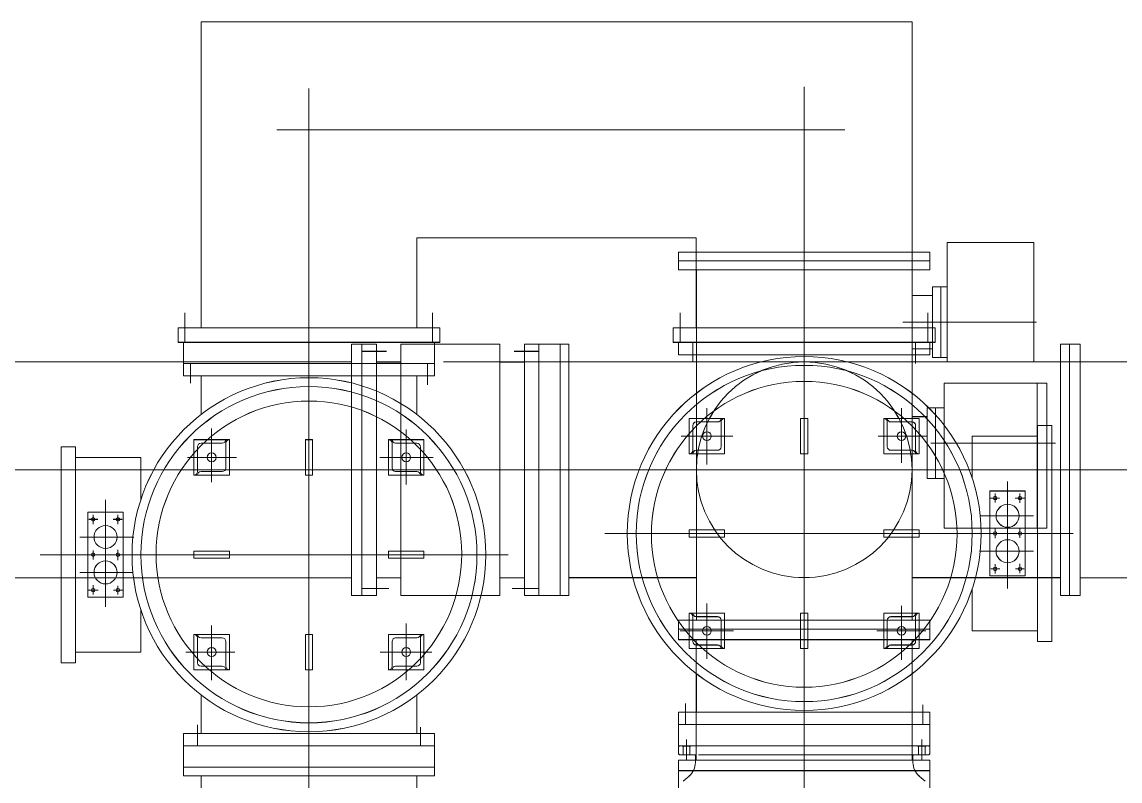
# Model space of a CAD drawing. Header units: millimetres. Extents: x 89978 to 501025, y -351975 to 835730.
# Drawn here: x 321441 to 324545, y -294310 to -292166 of the extents above; entities that cross this region are included whole.
import ezdxf

# ---------------------------------------------------------------- set-up
doc = ezdxf.new("R2010")
doc.units = ezdxf.units.MM
doc.header["$LTSCALE"] = 150
doc.layers.add('------00 Switch Gear_GIS', color=3, linetype='Continuous')

# ---------------------------------------------------------------- blocks, each defined once
blk = doc.blocks.new('X-1F-PLAN$0$GIS(2)')
at = {"layer": '------00 Switch Gear_GIS', "linetype": 'Continuous', "lineweight": 13}
for p, q in [((10173.3, 5958.6), (10173.3, 5094.6)), ((10173.3, 5958.6), (12183.3, 5958.6)), ((12183.3, 5094.6), (12183.3, 5958.6)), ((11878.3, 484.1), (11878.3, 5774.9)), ((10478.3, 5770.6), (10478.3, 275.2)), ((10387.1, 5653.6), (11993.2, 5653.6)), ((10783.3, 5094.6), (10783.3, 5348.6)), ((10783.3, 5348.6), (11573.3, 5348.6)), ((11573.3, 5348.6), (11573.3, 5094.6)), ((11523.3, 5308.6), (11523.3, 5258.6)), ((11523.3, 5308.6), (12233.3, 5308.6)), ((12233.3, 5308.6), (12233.3, 5258.6)), ((12282.3, 5335.6), (12527.3, 5335.6)), ((12282.3, 4998.2), (12282.3, 5335.6)), ((12527.3, 4998.2), (12527.3, 5335.6)), ((11523.3, 5283.6), (12233.3, 5283.6)), ((11523.3, 5258.6), (12233.3, 5258.6)), ((11573.5, 4268.6), (11573.5, 5258.6)), ((12183.1, 4268.6), (12183.1, 5258.6)), ((12183.1, 5185.6), (12241.3, 5185.6)), ((12241.3, 5010.6), (12241.3, 5210.6)), ((12241.3, 5210.6), (12282.3, 5210.6)), ((12264.3, 5010.6), (12264.3, 5210.6)), ((10127.9, 5053.6), (10127.9, 5136.7)), ((10827.9, 5053.6), (10827.9, 5136.7)), ((11527.9, 5053.6), (11527.9, 5136.7)), ((12227.9, 5053.6), (12227.9, 5136.7)), ((10108.3, 5053.6), (10108.3, 5094.6)), ((10108.3, 5094.6), (10848.3, 5094.6)), ((10848.3, 5053.6), (10848.3, 5094.6)), ((11508.3, 5053.6), (11508.3, 5094.6)), ((11508.3, 5094.6), (12248.3, 5094.6)), ((12157.6, 5110.6), (12535.4, 5110.6)), ((12248.3, 5053.6), (12248.3, 5094.6)), ((10108.3, 5053.6), (10848.3, 5053.6)), ((10123.3, 4958.6), (10123.3, 5053.6)), ((10598.3, 5048.6), (10598.3, 4338.6)), ((10598.3, 5048.6), (10669.3, 5048.6)), ((10628.3, 5048.6), (10628.3, 4338.6)), ((10669.3, 4338.6), (10669.3, 5048.6)), ((10738.3, 5048.6), (10738.3, 4338.6)), ((10738.3, 5048.6), (11018.3, 5048.6)), ((10833.3, 4958.6), (10833.3, 5053.6)), ((11018.3, 5048.6), (11018.3, 4338.6)), ((11213.3, 5048.6), (11087.3, 5048.6)), ((11087.3, 4338.6), (11087.3, 5048.6)), ((11128.3, 4338.6), (11128.3, 5048.6)), ((11188.3, 4338.6), (11188.3, 5048.6)), ((11213.3, 4338.6), (11213.3, 5048.6)), ((11508.3, 5053.6), (12248.3, 5053.6)), ((11523.3, 5053.6), (11523.3, 5018.6)), ((11563.3, 5053.6), (11563.3, 5000.6)), ((12183.1, 5035.6), (12241.3, 5035.6)), ((12193.3, 5053.6), (12193.3, 4994)), ((12233.3, 5053.6), (12233.3, 5018.6)), ((12603.3, 4338.6), (12603.3, 5048.6)), ((12658.3, 5048.6), (12603.3, 5048.6)), ((12628.3, 4338.6), (12628.3, 5048.6)), ((12658.3, 5048.6), (12658.3, 4338.6)), ((7658.3, 4998.6), (10598.3, 4998.6)), ((10697.8, 5028.2), (10628.3, 5028.2)), ((10737.3, 4998), (10669.3, 4998)), ((10858.3, 4998.6), (13098.3, 4998.6)), ((11019.3, 4998), (11087.3, 4998)), ((11058.8, 5028.2), (11128.3, 5028.2)), ((11213.3, 4998.4), (11573.5, 4998.4)), ((11523.3, 5018.6), (12233.3, 5018.6)), ((12183.1, 5018.6), (12183.1, 4909.9)), ((12603.3, 4998.4), (12183.1, 4998.4)), ((12241.3, 5010.6), (12282.3, 5010.6)), ((12282.3, 4998.2), (12527.3, 4998.2)), ((10833.3, 4993.6), (10123.3, 4993.6)), ((10143.3, 4937.9), (10143.3, 4993.6)), ((10813.4, 4933.5), (10813.4, 4993.6)), ((10833.3, 4958.6), (10123.3, 4958.6)), ((10173.5, 4959.6), (10173.5, 4849.9)), ((10783.1, 4959.6), (10783.1, 4849.9)), ((12564.6, 4938.6), (12274.3, 4938.6)), ((12274.3, 4528.6), (12274.3, 4938.6)), ((12537.3, 4528.6), (12537.3, 4938.6)), ((12564.6, 4528.6), (12564.6, 4938.6)), ((11603.3, 4867.9), (11603.3, 4708)), ((12153.3, 4867.9), (12153.3, 4713.3)), ((12183.1, 4843.6), (12226.3, 4843.6)), ((12226.3, 4868.6), (12274.3, 4868.6)), ((12226.3, 4868.6), (12226.3, 4668.6)), ((12249.3, 4668.6), (12249.3, 4868.6)), ((11553.3, 4738.6), (11553.3, 4838.6)), ((11653.3, 4838.6), (11553.3, 4838.6)), ((11563.3, 4748.6), (11563.3, 4818.6)), ((11633.3, 4828.6), (11573.3, 4828.6)), ((11643.3, 4758.6), (11643.3, 4828.6)), ((11653.3, 4738.6), (11653.3, 4838.6)), ((11868.3, 4838.6), (11868.3, 4738.6)), ((11888.3, 4838.6), (11868.3, 4838.6)), ((11888.3, 4838.6), (11888.3, 4738.6)), ((12103.3, 4738.6), (12103.3, 4838.6)), ((12103.3, 4838.6), (12203.3, 4838.6)), ((12113.3, 4758.6), (12113.3, 4828.6)), ((12123.3, 4828.6), (12183.3, 4828.6)), ((12193.3, 4748.6), (12193.3, 4818.6)), ((12203.3, 4738.6), (12203.3, 4838.6)), ((12538.3, 4818.6), (12538.3, 4208.6)), ((12538.3, 4818.6), (12578.3, 4818.6)), ((12578.3, 4818.6), (12578.3, 4208.6)), ((10203.3, 4658.4), (10203.3, 4810.3)), ((10753.3, 4807.3), (10753.3, 4651.7)), ((11676.9, 4788.6), (11531, 4788.6)), ((12225.9, 4788.6), (12087.5, 4788.6)), ((12353.3, 4788.6), (12538.3, 4788.6)), ((12353.3, 4788.6), (12353.3, 4669.7)), ((9778.3, 4148.6), (9778.3, 4758.6)), ((9818.3, 4758.6), (9778.3, 4758.6)), ((9818.3, 4148.6), (9818.3, 4758.6)), ((10153.3, 4678.6), (10153.3, 4778.6)), ((10253.3, 4778.6), (10153.3, 4778.6)), ((10163.3, 4688.6), (10163.3, 4758.6)), ((10233.3, 4768.6), (10173.3, 4768.6)), ((10243.3, 4698.6), (10243.3, 4768.6)), ((10253.3, 4678.6), (10253.3, 4778.6)), ((10468.3, 4678.6), (10468.3, 4778.6)), ((10468.3, 4778.6), (10488.3, 4778.6)), ((10488.3, 4678.6), (10488.3, 4778.6)), ((10703.3, 4678.6), (10703.3, 4778.6)), ((10703.3, 4778.6), (10803.3, 4778.6)), ((10713.3, 4698.6), (10713.3, 4768.6)), ((10723.3, 4768.6), (10783.3, 4768.6)), ((10793.3, 4688.6), (10793.3, 4758.6)), ((10803.3, 4678.6), (10803.3, 4778.6)), ((12588.8, 4768.6), (12236.3, 4768.6)), ((10003.3, 4728.6), (9818.3, 4728.6)), ((10003.3, 4609.7), (10003.3, 4728.6)), ((10134.9, 4728.6), (10273.3, 4728.6)), ((10678.4, 4728.6), (10829.3, 4728.6)), ((11653.3, 4738.6), (11553.3, 4738.6)), ((11633.3, 4748.6), (11573.3, 4748.6)), ((11888.3, 4738.6), (11868.3, 4738.6)), ((12103.3, 4738.6), (12203.3, 4738.6)), ((12123.3, 4748.6), (12183.3, 4748.6)), ((15128.3, 4693.6), (0, 4693.6)), ((10233.3, 4688.6), (10173.3, 4688.6)), ((10723.3, 4688.6), (10783.3, 4688.6)), ((12183.1, 4693.6), (12226.3, 4693.6)), ((10253.3, 4678.6), (10153.3, 4678.6)), ((10468.3, 4678.6), (10488.3, 4678.6)), ((10703.3, 4678.6), (10803.3, 4678.6)), ((12226.3, 4668.6), (12274.3, 4668.6)), ((12453.3, 4660.5), (12453.3, 4358.2)), ((12403.3, 4633.6), (12403.3, 4393.6)), ((12403.3, 4633.6), (12503.3, 4633.6)), ((12418.3, 4626.1), (12418.3, 4601)), ((12488.3, 4626.1), (12488.3, 4599.9)), ((12503.3, 4633.6), (12503.3, 4393.6)), ((9903.3, 4306.6), (9903.3, 4608.9)), ((12404.6, 4613.6), (12430.8, 4613.6)), ((12474.6, 4613.6), (12501.4, 4613.6)), ((9853.3, 4333.6), (9853.3, 4573.6)), ((9953.3, 4573.6), (9853.3, 4573.6)), ((9868.3, 4539.7), (9868.3, 4565.8)), ((9938.3, 4540.2), (9938.3, 4566.7)), ((9953.3, 4333.6), (9953.3, 4573.6)), ((12376.1, 4563.6), (12526.4, 4563.6)), ((9881.2, 4553.6), (9856.5, 4553.6)), ((9950.2, 4553.6), (9925.1, 4553.6)), ((9983, 4503.6), (9830.2, 4503.6)), ((12638.3, 4513.6), (11315.2, 4513.6)), ((11653.3, 4523.6), (11553.3, 4523.6)), ((11553.3, 4503.6), (11553.3, 4523.6)), ((11653.3, 4503.6), (11553.3, 4503.6)), ((11653.3, 4503.6), (11653.3, 4523.6)), ((12203.3, 4523.6), (12103.3, 4523.6)), ((12103.3, 4503.6), (12103.3, 4523.6)), ((12203.3, 4503.6), (12103.3, 4503.6)), ((12203.3, 4503.6), (12203.3, 4523.6)), ((12564.6, 4528.6), (12274.3, 4528.6)), ((12403.9, 4513.6), (12433, 4513.6)), ((12418.3, 4528.8), (12418.3, 4500)), ((12475.9, 4513.6), (12500.8, 4513.6)), ((12488.3, 4527.5), (12488.3, 4501.4)), ((9718.3, 4453.6), (11041.4, 4453.6)), ((9880.7, 4453.6), (9855.9, 4453.6)), ((9868.3, 4439.7), (9868.3, 4465.7)), ((9952.7, 4453.6), (9923.7, 4453.6)), ((9938.3, 4438.3), (9938.3, 4467.1)), ((10153.3, 4463.6), (10253.3, 4463.6)), ((10153.3, 4463.6), (10153.3, 4443.6)), ((10153.3, 4443.6), (10253.3, 4443.6)), ((10253.3, 4463.6), (10253.3, 4443.6)), ((10703.3, 4463.6), (10803.3, 4463.6)), ((10703.3, 4463.6), (10703.3, 4443.6)), ((10703.3, 4443.6), (10803.3, 4443.6)), ((10803.3, 4463.6), (10803.3, 4443.6)), ((12373.6, 4463.6), (12526.4, 4463.6)), ((12406.4, 4413.6), (12431.6, 4413.6)), ((12418.3, 4426.9), (12418.3, 4400.4)), ((12475.5, 4413.6), (12500.2, 4413.6)), ((12488.3, 4427.5), (12488.3, 4401.4)), ((7658.3, 4388.6), (10598.3, 4388.6)), ((9980.5, 4403.6), (9830.2, 4403.6)), ((10669.3, 4388.4), (10737.3, 4388.4)), ((11087.3, 4388.4), (11019.3, 4388.4)), ((11213.3, 4388.8), (11573.5, 4388.8)), ((12603.3, 4388.8), (12183.1, 4388.8)), ((12403.3, 4393.6), (12503.3, 4393.6)), ((12658.3, 4388.6), (13098.3, 4388.6)), ((9882.1, 4353.6), (9855.2, 4353.6)), ((9868.3, 4341), (9868.3, 4367.2)), ((9952.1, 4353.6), (9925.8, 4353.6)), ((9938.3, 4341), (9938.3, 4366.1)), ((10703.9, 4358.2), (10628.3, 4358.2)), ((11052.8, 4358.2), (11128.3, 4358.2)), ((12353.3, 4357.4), (12353.3, 4238.6)), ((9953.3, 4333.6), (9853.3, 4333.6)), ((10598.3, 4338.6), (10669.3, 4338.6)), ((10738.3, 4338.6), (11018.3, 4338.6)), ((11213.3, 4338.6), (11087.3, 4338.6)), ((11603.3, 4159.8), (11603.3, 4315.4)), ((12658.3, 4338.6), (12603.3, 4338.6)), ((10003.3, 4178.6), (10003.3, 4297.4)), ((11553.3, 4288.6), (11553.3, 4188.6)), ((11653.3, 4288.6), (11553.3, 4288.6)), ((11653.3, 4288.6), (11653.3, 4188.6)), ((11868.3, 4288.6), (11868.3, 4188.6)), ((11888.3, 4288.6), (11868.3, 4288.6)), ((11888.3, 4288.6), (11888.3, 4188.6)), ((12103.3, 4288.6), (12103.3, 4188.6)), ((12103.3, 4288.6), (12203.3, 4288.6)), ((12153.3, 4308.8), (12153.3, 4156.8)), ((12203.3, 4288.6), (12203.3, 4188.6)), ((10203.3, 4099.2), (10203.3, 4253.8)), ((10753.3, 4099.2), (10753.3, 4259.1)), ((11523.3, 4268.6), (12233.3, 4268.6)), ((11523.3, 4213.6), (11523.3, 4268.6)), ((11563.3, 4278.6), (11563.3, 4208.6)), ((11633.3, 4278.6), (11573.3, 4278.6)), ((11643.3, 4268.6), (11643.3, 4198.6)), ((12113.3, 4268.6), (12113.3, 4198.6)), ((12123.3, 4278.6), (12183.3, 4278.6)), ((12193.3, 4278.6), (12193.3, 4208.6)), ((12233.3, 4213.6), (12233.3, 4268.6)), ((10153.3, 4228.6), (10153.3, 4128.6)), ((10253.3, 4228.6), (10153.3, 4228.6)), ((10253.3, 4228.6), (10253.3, 4128.6)), ((10468.3, 4128.6), (10468.3, 4228.6)), ((10468.3, 4228.6), (10488.3, 4228.6)), ((10488.3, 4128.6), (10488.3, 4228.6)), ((10703.3, 4228.6), (10703.3, 4128.6)), ((10703.3, 4228.6), (10803.3, 4228.6)), ((10803.3, 4228.6), (10803.3, 4128.6)), ((11523.3, 4243.6), (12233.3, 4243.6)), ((11678.3, 4238.6), (11527.4, 4238.6)), ((12221.8, 4238.6), (12083.3, 4238.6)), ((12353.3, 4238.6), (12538.3, 4238.6)), ((10163.3, 4218.6), (10163.3, 4148.6)), ((10233.3, 4218.6), (10173.3, 4218.6)), ((10243.3, 4208.6), (10243.3, 4138.6)), ((10713.3, 4208.6), (10713.3, 4138.6)), ((10723.3, 4218.6), (10783.3, 4218.6)), ((10793.3, 4218.6), (10793.3, 4148.6)), ((11523.3, 4213.6), (12233.3, 4213.6)), ((11573.3, 3873.6), (11573.3, 4213.6)), ((11633.3, 4198.6), (11573.3, 4198.6)), ((12123.3, 4198.6), (12183.3, 4198.6)), ((12183.3, 3873.6), (12183.3, 4213.6)), ((12538.3, 4208.6), (12578.3, 4208.6)), ((10003.3, 4178.6), (9818.3, 4178.6)), ((10130.7, 4178.6), (10269.2, 4178.6)), ((10679.8, 4178.6), (10825.6, 4178.6)), ((11653.3, 4188.6), (11553.3, 4188.6)), ((11888.3, 4188.6), (11868.3, 4188.6)), ((12103.3, 4188.6), (12203.3, 4188.6)), ((9818.3, 4148.6), (9778.3, 4148.6)), ((10253.3, 4128.6), (10153.3, 4128.6)), ((10233.3, 4138.6), (10173.3, 4138.6)), ((10468.3, 4128.6), (10488.3, 4128.6)), ((10703.3, 4128.6), (10803.3, 4128.6)), ((10723.3, 4138.6), (10783.3, 4138.6)), ((11573.5, 4007.6), (11573.5, 4117.2)), ((12183.1, 4007.6), (12183.1, 4117.2)), ((10173.5, 3948.6), (10173.5, 4057.2)), ((10783.1, 3948.6), (10783.1, 4057.2)), ((11523.3, 4008.6), (12233.3, 4008.6)), ((11523.3, 4008.6), (11523.3, 3913.6)), ((11543.2, 4033.7), (11543.2, 3973.6)), ((12213.3, 4029.3), (12213.3, 3973.6)), ((12233.3, 3913.6), (12233.3, 4008.6)), ((11523.3, 3973.6), (12233.3, 3973.6)), ((10833.3, 3948.6), (10123.3, 3948.6)), ((10123.3, 3948.6), (10123.3, 3828.6)), ((10163.3, 3913.6), (10163.3, 3973.2)), ((10793.3, 3913.6), (10793.3, 3966.5)), ((10833.3, 3948.6), (10833.3, 3828.6)), ((10833.3, 3913.6), (10123.3, 3913.6)), ((11523.3, 3910.6), (11526.3, 3913.6)), ((11523.3, 3913.6), (12233.3, 3913.6)), ((11533.3, 3912.6), (11533.3, 3913.6)), ((11533.3, 3912.6), (11558.3, 3912.6)), ((11536.3, 3912.6), (11536.3, 3888.6)), ((11545.8, 3873.6), (11545.8, 3931.2)), ((11555.3, 3912.6), (11555.3, 3888.6)), ((11558.3, 3912.6), (11558.3, 3913.6)), ((12198.3, 3912.6), (12198.3, 3913.6)), ((12223.3, 3912.6), (12198.3, 3912.6)), ((12201.3, 3912.6), (12201.3, 3888.6)), ((12210.8, 3873.6), (12210.8, 3931.2)), ((12220.3, 3912.6), (12220.3, 3888.6)), ((12223.3, 3912.6), (12223.3, 3913.6)), ((12233.3, 3910.6), (12230.3, 3913.6)), ((11523.3, 3891.6), (11523.3, 3910.6)), ((11526.3, 3888.6), (11523.3, 3891.6)), ((11526.3, 3888.6), (11573.5, 3888.6)), ((11570.8, 3884.3), (11570.8, 3866.6)), ((11579.9, 3888.6), (12230.3, 3888.6)), ((12185.8, 3884.3), (12185.8, 3866.6)), ((12230.3, 3888.6), (12233.3, 3891.6)), ((12233.3, 3891.6), (12233.3, 3910.6)), ((10123.3, 3853.6), (10833.3, 3853.6)), ((11523.3, 3873.6), (11523.3, 3758.6)), ((11523.3, 3873.6), (12233.3, 3873.6)), ((12233.3, 3873.6), (12233.3, 3758.6)), ((10123.3, 3828.6), (10833.3, 3828.6)), ((10173.5, 2668.6), (10173.5, 3828.6)), ((10783.1, 2668.6), (10783.1, 3828.6)), ((11523.3, 3843.6), (12233.3, 3843.6)), ((11553.2, 3828.4), (11536.5, 3814.3)), ((12203.5, 3828.4), (12220.1, 3814.3))]:
    blk.add_line(p, q, dxfattribs=at)
for centre, radius in [((11878.3, 4513.6), 500), ((11878.3, 4693.6), 304.8), ((11878.3, 4513.6), 475), ((10478.3, 4453.6), 500), ((11878.3, 4511.3), 432), ((10478.3, 4453.6), 475), ((10478.3, 4455.9), 432), ((11603.3, 4788.6), 12.5), ((12153.3, 4788.6), 12.5), ((10203.3, 4728.6), 12.5), ((10753.3, 4728.6), 12.5), ((12418.3, 4613.6), 5), ((12453.3, 4563.6), 32.5), ((12488.3, 4613.6), 5), ((9868.3, 4553.6), 5), ((9903.3, 4503.6), 32.5), ((9938.3, 4553.6), 5), ((12418.3, 4513.6), 5), ((12488.3, 4513.6), 5), ((12453.3, 4463.6), 32.5), ((9868.3, 4453.6), 5), ((9938.3, 4453.6), 5), ((9903.3, 4403.6), 32.5), ((12418.3, 4413.6), 5), ((12488.3, 4413.6), 5), ((9868.3, 4353.6), 5), ((9938.3, 4353.6), 5), ((11603.3, 4238.6), 12.5), ((12153.3, 4238.6), 12.5), ((10203.3, 4178.6), 12.5), ((10753.3, 4178.6), 12.5)]:
    blk.add_circle(centre, radius, dxfattribs=at)
for centre, radius, start, end in [((11573.3, 4818.6), 10, 90, 180), ((11633.3, 4838.6), 10, 270, 0), ((12103.3, 4828.6), 10, 0, 90), ((10173.3, 4758.6), 10, 90, 180), ((10233.3, 4778.6), 10, 270, 0), ((10703.3, 4768.6), 10, 0, 90), ((11633.3, 4758.6), 10, 270, 0), ((11553.3, 4748.6), 10, 270, 0), ((12183.3, 4738.6), 10, 0, 90), ((10153.3, 4688.6), 10, 270, 0), ((10233.3, 4698.6), 10, 270, 0), ((10783.3, 4678.6), 10, 0, 90), ((11573.3, 4288.6), 10, 180, 270), ((12203.3, 4278.6), 10, 90, 180), ((12123.3, 4268.6), 10, 90, 180), ((10173.3, 4228.6), 10, 180, 270), ((10803.3, 4218.6), 10, 90, 180), ((10723.3, 4208.6), 10, 90, 180), ((11653.3, 4198.6), 10, 180, 270), ((12123.3, 4188.6), 10, 90, 180), ((12183.3, 4208.6), 10, 270, 0), ((10253.3, 4138.6), 10, 180, 270), ((10723.3, 4128.6), 10, 90, 180), ((10783.3, 4148.6), 10, 270, 0), ((12235.8, 3866.6), 50, 180, 229.6979)]:
    blk.add_arc(centre, radius, start, end, dxfattribs=at)
at = {"layer": '------00 Switch Gear_GIS', "linetype": 'Continuous', "lineweight": 13, "extrusion": (0, 0, -1)}
for centre, radius, start, end in [((-11653.3, 4828.6), 10, 0, 90), ((-12123.3, 4838.6), 10, 270, 0), ((-12183.3, 4818.6), 10, 90, 180), ((-10253.3, 4768.6), 10, 0, 90), ((-10723.3, 4778.6), 10, 270, 0), ((-10783.3, 4758.6), 10, 90, 180), ((-12123.3, 4758.6), 10, 270, 0), ((-11573.3, 4738.6), 10, 0, 90), ((-12203.3, 4748.6), 10, 270, 0), ((-10173.3, 4678.6), 10, 0, 90), ((-10723.3, 4698.6), 10, 270, 0), ((-10803.3, 4688.6), 10, 270, 0), ((-11553.3, 4278.6), 10, 90, 180), ((-12183.3, 4288.6), 10, 180, 270), ((-11633.3, 4268.6), 10, 90, 180), ((-10153.3, 4218.6), 10, 90, 180), ((-10783.3, 4228.6), 10, 180, 270), ((-10233.3, 4208.6), 10, 90, 180), ((-11573.3, 4208.6), 10, 270, 0), ((-11633.3, 4188.6), 10, 90, 180), ((-12103.3, 4198.6), 10, 180, 270), ((-10173.3, 4148.6), 10, 270, 0), ((-10233.3, 4128.6), 10, 90, 180), ((-10703.3, 4138.6), 10, 180, 270), ((-11520.8, 3866.6), 50, 180, 229.6979)]:
    blk.add_arc(centre, radius, start, end, dxfattribs=at)
at = {"layer": '------00 Switch Gear_GIS', "linetype": 'Continuous', "lineweight": 13}
blk.add_solid([(11573.5, 3881.6), (11566.5, 3888.6), (11573.5, 3888.6)], dxfattribs=at)
at = {"layer": '------00 Switch Gear_GIS', "linetype": 'Continuous', "lineweight": 13, "extrusion": (0, 0, -1)}
blk.add_solid([(-12183.1, 3881.6), (-12190.1, 3888.6), (-12183.1, 3888.6)], dxfattribs=at)

msp = doc.modelspace()

# ---------------------------------------------------------------- linework, layer by layer
at = {"layer": '------00 Switch Gear_GIS', "linetype": 'Continuous', "lineweight": 13}
for p, q in [((321947, -292166.1), (321947, -293030.1)), ((321947, -292166.1), (323957, -292166.1)), ((323957, -293030.1), (323957, -292166.1)), ((322252, -292354), (322252, -297849.4)), ((323652, -297640.5), (323652, -292349.7)), ((322160.8, -292471.1), (323766.9, -292471.1)), ((322557, -293030.1), (322557, -292776.1)), ((322557, -292776.1), (323347, -292776.1)), ((323347, -292776.1), (323347, -293030.1)), ((324056, -292789), (324301, -292789)), ((324056, -293126.4), (324056, -292789)), ((324301, -293126.4), (324301, -292789)), ((323297, -292816.1), (323297, -292866.1)), ((323297, -292816.1), (324007, -292816.1)), ((324007, -292816.1), (324007, -292866.1)), ((323297, -292841.1), (324007, -292841.1)), ((323297, -292866.1), (324007, -292866.1)), ((323347.2, -293856.1), (323347.2, -292866.1)), ((323956.8, -293856.1), (323956.8, -292866.1)), ((324015, -293114.1), (324015, -292914.1)), ((324015, -292914.1), (324056, -292914.1)), ((324038, -293114.1), (324038, -292914.1)), ((323956.8, -292939.1), (324015, -292939.1)), ((321901.6, -293071.1), (321901.6, -292988)), ((322601.6, -293071.1), (322601.6, -292988)), ((323301.6, -293071.1), (323301.6, -292988)), ((324001.6, -293071.1), (324001.6, -292988)), ((323931.3, -293014), (324309.1, -293014)), ((321882, -293071.1), (321882, -293030.1)), ((321882, -293030.1), (322622, -293030.1)), ((322622, -293071.1), (322622, -293030.1)), ((323282, -293071.1), (323282, -293030.1)), ((323282, -293030.1), (324022, -293030.1)), ((324022, -293071.1), (324022, -293030.1)), ((321882, -293071.1), (322622, -293071.1)), ((321897, -293166.1), (321897, -293071.1)), ((322372, -293076.1), (322372, -293786.1)), ((322372, -293076.1), (322443, -293076.1)), ((322402, -293076.1), (322402, -293786.1)), ((322443, -293786.1), (322443, -293076.1)), ((322512, -293076.1), (322512, -293786.1)), ((322512, -293076.1), (322792, -293076.1)), ((322607, -293166.1), (322607, -293071.1)), ((322792, -293076.1), (322792, -293786.1)), ((322987, -293076.1), (322861, -293076.1)), ((322861, -293786.1), (322861, -293076.1)), ((322902, -293786.1), (322902, -293076.1)), ((322962, -293786.1), (322962, -293076.1)), ((322987, -293786.1), (322987, -293076.1)), ((323282, -293071.1), (324022, -293071.1)), ((323297, -293071.1), (323297, -293106.1)), ((323337, -293071.1), (323337, -293124)), ((323956.8, -293089.1), (324015, -293089.1)), ((323967, -293071.1), (323967, -293130.7)), ((324007, -293071.1), (324007, -293106.1)), ((324377, -293786.1), (324377, -293076.1)), ((324432, -293076.1), (324377, -293076.1)), ((324402, -293786.1), (324402, -293076.1)), ((324432, -293076.1), (324432, -293786.1)), ((322471.5, -293096.5), (322402, -293096.5)), ((322832.5, -293096.5), (322902, -293096.5)), ((323297, -293106.1), (324007, -293106.1)), ((323956.8, -293106.1), (323956.8, -293214.7)), ((324015, -293114.1), (324056, -293114.1)), ((319432, -293126.1), (322372, -293126.1)), ((322607, -293131.1), (321897, -293131.1)), ((321917, -293186.8), (321917, -293131.1)), ((322511, -293126.7), (322443, -293126.7)), ((322587.1, -293191.2), (322587.1, -293131.1)), ((322632, -293126.1), (324872, -293126.1)), ((322793, -293126.7), (322861, -293126.7)), ((322987, -293126.3), (323347.2, -293126.3)), ((324377, -293126.3), (323956.8, -293126.3)), ((324056, -293126.4), (324301, -293126.4)), ((322607, -293166.1), (321897, -293166.1)), ((321947.2, -293165.1), (321947.2, -293274.7)), ((322556.8, -293165.1), (322556.8, -293274.7)), ((324338.3, -293186.1), (324048, -293186.1)), ((324048, -293596.1), (324048, -293186.1)), ((324311, -293596.1), (324311, -293186.1)), ((324338.3, -293596.1), (324338.3, -293186.1)), ((323377, -293256.7), (323377, -293416.6)), ((323927, -293256.7), (323927, -293411.3)), ((324000, -293256.1), (324048, -293256.1)), ((324000, -293256.1), (324000, -293456.1)), ((324023, -293456.1), (324023, -293256.1)), ((323327, -293386.1), (323327, -293286.1)), ((323427, -293286.1), (323327, -293286.1)), ((323337, -293376.1), (323337, -293306.1)), ((323407, -293296.1), (323347, -293296.1)), ((323417, -293366.1), (323417, -293296.1)), ((323427, -293386.1), (323427, -293286.1)), ((323642, -293286.1), (323642, -293386.1)), ((323662, -293286.1), (323642, -293286.1)), ((323662, -293286.1), (323662, -293386.1)), ((323877, -293386.1), (323877, -293286.1)), ((323877, -293286.1), (323977, -293286.1)), ((323887, -293366.1), (323887, -293296.1)), ((323897, -293296.1), (323957, -293296.1)), ((323956.8, -293281.1), (324000, -293281.1)), ((323967, -293376.1), (323967, -293306.1)), ((323977, -293386.1), (323977, -293286.1)), ((324312, -293306.1), (324312, -293916.1)), ((324312, -293306.1), (324352, -293306.1)), ((324352, -293306.1), (324352, -293916.1)), ((321977, -293466.3), (321977, -293314.3)), ((322527, -293317.3), (322527, -293472.9)), ((323450.6, -293336.1), (323304.7, -293336.1)), ((323999.6, -293336.1), (323861.2, -293336.1)), ((324127, -293336.1), (324312, -293336.1)), ((324127, -293336.1), (324127, -293455)), ((321552, -293976.1), (321552, -293366.1)), ((321592, -293366.1), (321552, -293366.1)), ((321592, -293976.1), (321592, -293366.1)), ((321927, -293446.1), (321927, -293346.1)), ((322027, -293346.1), (321927, -293346.1)), ((321937, -293436.1), (321937, -293366.1)), ((322007, -293356.1), (321947, -293356.1)), ((322017, -293426.1), (322017, -293356.1)), ((322027, -293446.1), (322027, -293346.1)), ((322242, -293446.1), (322242, -293346.1)), ((322242, -293346.1), (322262, -293346.1)), ((322262, -293446.1), (322262, -293346.1)), ((322477, -293446.1), (322477, -293346.1)), ((322477, -293346.1), (322577, -293346.1)), ((322487, -293426.1), (322487, -293356.1)), ((322497, -293356.1), (322557, -293356.1)), ((322567, -293436.1), (322567, -293366.1)), ((322577, -293446.1), (322577, -293346.1)), ((324362.5, -293356.1), (324009.9, -293356.1)), ((321777, -293396.1), (321592, -293396.1)), ((321777, -293515), (321777, -293396.1)), ((321908.5, -293396.1), (322047, -293396.1)), ((322452.1, -293396.1), (322602.9, -293396.1)), ((323427, -293386.1), (323327, -293386.1)), ((323407, -293376.1), (323347, -293376.1)), ((323662, -293386.1), (323642, -293386.1)), ((323877, -293386.1), (323977, -293386.1)), ((323897, -293376.1), (323957, -293376.1)), ((326902, -293431.1), (311773.7, -293431.1)), ((322027, -293446.1), (321927, -293446.1)), ((322007, -293436.1), (321947, -293436.1)), ((322242, -293446.1), (322262, -293446.1)), ((322477, -293446.1), (322577, -293446.1)), ((322497, -293436.1), (322557, -293436.1)), ((323956.8, -293431.1), (324000, -293431.1)), ((324000, -293456.1), (324048, -293456.1)), ((324177, -293491.1), (324177, -293731.1)), ((324177, -293491.1), (324277, -293491.1)), ((324227, -293464.1), (324227, -293766.4)), ((324277, -293491.1), (324277, -293731.1)), ((321677, -293818), (321677, -293515.7)), ((324178.2, -293511.1), (324204.5, -293511.1)), ((324192, -293498.5), (324192, -293523.6)), ((324248.2, -293511.1), (324275.1, -293511.1)), ((324262, -293498.5), (324262, -293524.8)), ((321627, -293791.1), (321627, -293551.1)), ((321727, -293551.1), (321627, -293551.1)), ((321727, -293791.1), (321727, -293551.1)), ((321654.8, -293571.1), (321630.2, -293571.1)), ((321642, -293585), (321642, -293558.9)), ((321723.9, -293571.1), (321698.7, -293571.1)), ((321712, -293584.4), (321712, -293557.9)), ((324149.8, -293561.1), (324300.1, -293561.1)), ((324412, -293611.1), (323088.9, -293611.1)), ((323427, -293601.1), (323327, -293601.1)), ((323327, -293621.1), (323327, -293601.1)), ((323427, -293621.1), (323427, -293601.1)), ((323977, -293601.1), (323877, -293601.1)), ((323877, -293621.1), (323877, -293601.1)), ((323977, -293621.1), (323977, -293601.1)), ((324338.3, -293596.1), (324048, -293596.1)), ((324177.6, -293611.1), (324206.6, -293611.1)), ((324192, -293595.8), (324192, -293624.6)), ((324249.6, -293611.1), (324274.5, -293611.1)), ((324262, -293597.2), (324262, -293623.2)), ((321756.7, -293621.1), (321603.9, -293621.1)), ((323427, -293621.1), (323327, -293621.1)), ((323977, -293621.1), (323877, -293621.1)), ((321492, -293671.1), (322815.1, -293671.1)), ((321654.4, -293671.1), (321629.5, -293671.1)), ((321642, -293685), (321642, -293658.9)), ((321726.4, -293671.1), (321697.4, -293671.1)), ((321712, -293686.3), (321712, -293657.5)), ((321927, -293661.1), (322027, -293661.1)), ((321927, -293661.1), (321927, -293681.1)), ((322027, -293661.1), (322027, -293681.1)), ((322477, -293661.1), (322577, -293661.1)), ((322477, -293661.1), (322477, -293681.1)), ((322577, -293661.1), (322577, -293681.1)), ((324147.3, -293661.1), (324300.1, -293661.1)), ((321927, -293681.1), (322027, -293681.1)), ((322477, -293681.1), (322577, -293681.1)), ((324192, -293697.7), (324192, -293724.2)), ((324262, -293697.2), (324262, -293723.3)), ((319432, -293736.1), (322372, -293736.1)), ((321754.2, -293721.1), (321603.9, -293721.1)), ((322443, -293736.3), (322511, -293736.3)), ((322861, -293736.3), (322793, -293736.3)), ((322987, -293735.9), (323347.2, -293735.9)), ((324377, -293735.9), (323956.8, -293735.9)), ((324177, -293731.1), (324277, -293731.1)), ((324180.1, -293711.1), (324205.3, -293711.1)), ((324249.2, -293711.1), (324273.8, -293711.1)), ((324432, -293736.1), (324872, -293736.1)), ((321655.8, -293771.1), (321628.9, -293771.1)), ((321642, -293783.6), (321642, -293757.4)), ((321725.8, -293771.1), (321699.5, -293771.1)), ((321712, -293783.6), (321712, -293758.5)), ((322477.6, -293766.5), (322402, -293766.5)), ((322826.4, -293766.5), (322902, -293766.5)), ((324127, -293767.2), (324127, -293886.1)), ((321727, -293791.1), (321627, -293791.1)), ((322372, -293786.1), (322443, -293786.1)), ((322512, -293786.1), (322792, -293786.1)), ((322987, -293786.1), (322861, -293786.1)), ((324432, -293786.1), (324377, -293786.1)), ((321777, -293946.1), (321777, -293827.2)), ((323377, -293964.8), (323377, -293809.2)), ((323927, -293815.9), (323927, -293967.8)), ((323297, -293856.1), (324007, -293856.1)), ((323297, -293911.1), (323297, -293856.1)), ((323327, -293836.1), (323327, -293936.1)), ((323427, -293836.1), (323327, -293836.1)), ((323337, -293846.1), (323337, -293916.1)), ((323407, -293846.1), (323347, -293846.1)), ((323417, -293856.1), (323417, -293926.1)), ((323427, -293836.1), (323427, -293936.1)), ((323642, -293836.1), (323642, -293936.1)), ((323662, -293836.1), (323642, -293836.1)), ((323662, -293836.1), (323662, -293936.1)), ((323877, -293836.1), (323877, -293936.1)), ((323877, -293836.1), (323977, -293836.1)), ((323887, -293856.1), (323887, -293926.1)), ((323897, -293846.1), (323957, -293846.1)), ((323967, -293846.1), (323967, -293916.1)), ((323977, -293836.1), (323977, -293936.1)), ((324007, -293911.1), (324007, -293856.1)), ((321927, -293896.1), (321927, -293996.1)), ((322027, -293896.1), (321927, -293896.1)), ((321977, -294025.4), (321977, -293870.9)), ((322027, -293896.1), (322027, -293996.1)), ((322242, -293996.1), (322242, -293896.1)), ((322242, -293896.1), (322262, -293896.1)), ((322262, -293996.1), (322262, -293896.1)), ((322477, -293896.1), (322477, -293996.1)), ((322477, -293896.1), (322577, -293896.1)), ((322527, -294025.4), (322527, -293865.5)), ((322577, -293896.1), (322577, -293996.1)), ((323297, -293881.1), (324007, -293881.1)), ((323451.9, -293886.1), (323301.1, -293886.1)), ((323995.5, -293886.1), (323857, -293886.1)), ((324127, -293886.1), (324312, -293886.1)), ((321937, -293906.1), (321937, -293976.1)), ((322007, -293906.1), (321947, -293906.1)), ((322017, -293916.1), (322017, -293986.1)), ((322487, -293916.1), (322487, -293986.1)), ((322497, -293906.1), (322557, -293906.1)), ((322567, -293906.1), (322567, -293976.1)), ((323297, -293911.1), (324007, -293911.1)), ((323347, -294251.1), (323347, -293911.1)), ((323407, -293926.1), (323347, -293926.1)), ((323897, -293926.1), (323957, -293926.1)), ((323957, -294251.1), (323957, -293911.1)), ((324312, -293916.1), (324352, -293916.1)), ((321777, -293946.1), (321592, -293946.1)), ((321904.4, -293946.1), (322042.8, -293946.1)), ((322453.4, -293946.1), (322599.3, -293946.1)), ((323427, -293936.1), (323327, -293936.1)), ((323662, -293936.1), (323642, -293936.1)), ((323877, -293936.1), (323977, -293936.1)), ((321592, -293976.1), (321552, -293976.1)), ((322007, -293986.1), (321947, -293986.1)), ((322497, -293986.1), (322557, -293986.1)), ((322027, -293996.1), (321927, -293996.1)), ((322242, -293996.1), (322262, -293996.1)), ((322477, -293996.1), (322577, -293996.1)), ((323347.2, -294117.1), (323347.2, -294007.4)), ((323956.8, -294117.1), (323956.8, -294007.4)), ((321947.2, -294176.1), (321947.2, -294067.4)), ((322556.8, -294176.1), (322556.8, -294067.4)), ((323316.9, -294091), (323316.9, -294151.1)), ((323987, -294095.4), (323987, -294151.1)), ((323297, -294116.1), (324007, -294116.1)), ((323297, -294116.1), (323297, -294211.1)), ((324007, -294211.1), (324007, -294116.1)), ((321937, -294211.1), (321937, -294151.5)), ((322567, -294211.1), (322567, -294158.1)), ((323297, -294151.1), (324007, -294151.1)), ((322607, -294176.1), (321897, -294176.1)), ((321897, -294176.1), (321897, -294296.1)), ((322607, -294176.1), (322607, -294296.1)), ((323319.5, -294251.1), (323319.5, -294193.4)), ((323984.5, -294251.1), (323984.5, -294193.4)), ((322607, -294211.1), (321897, -294211.1)), ((323297, -294214.1), (323300, -294211.1)), ((323297, -294211.1), (324007, -294211.1)), ((323297, -294233.1), (323297, -294214.1)), ((323300, -294236.1), (323297, -294233.1)), ((323300, -294236.1), (323347.2, -294236.1)), ((323307, -294212.1), (323307, -294211.1)), ((323307, -294212.1), (323332, -294212.1)), ((323310, -294212.1), (323310, -294236.1)), ((323329, -294212.1), (323329, -294236.1)), ((323332, -294212.1), (323332, -294211.1)), ((323353.6, -294236.1), (324004, -294236.1)), ((323972, -294212.1), (323972, -294211.1)), ((323997, -294212.1), (323972, -294212.1)), ((323975, -294212.1), (323975, -294236.1)), ((323994, -294212.1), (323994, -294236.1)), ((323997, -294212.1), (323997, -294211.1)), ((324007, -294214.1), (324004, -294211.1)), ((324004, -294236.1), (324007, -294233.1)), ((324007, -294233.1), (324007, -294214.1)), ((323297, -294251.1), (323297, -294366.1)), ((323297, -294251.1), (324007, -294251.1)), ((323344.5, -294240.4), (323344.5, -294258.1)), ((323959.5, -294240.4), (323959.5, -294258.1)), ((324007, -294251.1), (324007, -294366.1)), ((321897, -294271.1), (322607, -294271.1)), ((321897, -294296.1), (322607, -294296.1)), ((321947.2, -295456.1), (321947.2, -294296.1)), ((322556.8, -295456.1), (322556.8, -294296.1)), ((323297, -294281.1), (324007, -294281.1)), ((323326.8, -294296.2), (323310.2, -294310.3)), ((323977.2, -294296.2), (323993.8, -294310.3))]:
    msp.add_line(p, q, dxfattribs=at)
for centre, radius in [((323652, -293611.1), 500), ((323652, -293611.1), 475), ((323652, -293431.1), 304.8), ((322252, -293671.1), 500), ((323652, -293613.4), 432), ((322252, -293671.1), 475), ((322252, -293668.8), 432), ((323377, -293336.1), 12.5), ((323927, -293336.1), 12.5), ((321977, -293396.1), 12.5), ((322527, -293396.1), 12.5), ((324192, -293511.1), 5), ((324262, -293511.1), 5), ((324227, -293561.1), 32.5), ((321642, -293571.1), 5), ((321712, -293571.1), 5), ((321677, -293621.1), 32.5), ((324192, -293611.1), 5), ((324262, -293611.1), 5), ((324227, -293661.1), 32.5), ((321642, -293671.1), 5), ((321712, -293671.1), 5), ((321677, -293721.1), 32.5), ((324192, -293711.1), 5), ((324262, -293711.1), 5), ((321642, -293771.1), 5), ((321712, -293771.1), 5), ((323377, -293886.1), 12.5), ((323927, -293886.1), 12.5), ((321977, -293946.1), 12.5), ((322527, -293946.1), 12.5)]:
    msp.add_circle(centre, radius, dxfattribs=at)
for centre, radius, start, end in [((323347, -293306.1), 10, 90, 180), ((323407, -293286.1), 10, 270, 0), ((323877, -293296.1), 10, 0, 90), ((321947, -293366.1), 10, 90, 180), ((322007, -293346.1), 10, 270, 0), ((322477, -293356.1), 10, 0, 90), ((323407, -293366.1), 10, 270, 0), ((323327, -293376.1), 10, 270, 0), ((323957, -293386.1), 10, 0, 90), ((322007, -293426.1), 10, 270, 0), ((321927, -293436.1), 10, 270, 0), ((322557, -293446.1), 10, 0, 90), ((323347, -293836.1), 10, 180, 270), ((323897, -293856.1), 10, 90, 180), ((323977, -293846.1), 10, 90, 180), ((321947, -293896.1), 10, 180, 270), ((322577, -293906.1), 10, 90, 180), ((322497, -293916.1), 10, 90, 180), ((323427, -293926.1), 10, 180, 270), ((323897, -293936.1), 10, 90, 180), ((323957, -293916.1), 10, 270, 0), ((322027, -293986.1), 10, 180, 270), ((322497, -293996.1), 10, 90, 180), ((322557, -293976.1), 10, 270, 0), ((324009.5, -294258.1), 50, 180, 229.6979)]:
    msp.add_arc(centre, radius, start, end, dxfattribs=at)
at = {"layer": '------00 Switch Gear_GIS', "linetype": 'Continuous', "lineweight": 13, "extrusion": (0, 0, -1)}
for centre, radius, start, end in [((-323427, -293296.1), 10, 0, 90), ((-323897, -293286.1), 10, 270, 0), ((-323957, -293306.1), 10, 90, 180), ((-322027, -293356.1), 10, 0, 90), ((-322497, -293346.1), 10, 270, 0), ((-322557, -293366.1), 10, 90, 180), ((-323897, -293366.1), 10, 270, 0), ((-323347, -293386.1), 10, 0, 90), ((-323977, -293376.1), 10, 270, 0), ((-322497, -293426.1), 10, 270, 0), ((-321947, -293446.1), 10, 0, 90), ((-322577, -293436.1), 10, 270, 0), ((-323327, -293846.1), 10, 90, 180), ((-323407, -293856.1), 10, 90, 180), ((-323957, -293836.1), 10, 180, 270), ((-321927, -293906.1), 10, 90, 180), ((-322557, -293896.1), 10, 180, 270), ((-322007, -293916.1), 10, 90, 180), ((-323347, -293916.1), 10, 270, 0), ((-323407, -293936.1), 10, 90, 180), ((-323877, -293926.1), 10, 180, 270), ((-321947, -293976.1), 10, 270, 0), ((-322007, -293996.1), 10, 90, 180), ((-322477, -293986.1), 10, 180, 270), ((-323294.5, -294258.1), 50, 180, 229.6979)]:
    msp.add_arc(centre, radius, start, end, dxfattribs=at)
at = {"layer": '------00 Switch Gear_GIS', "linetype": 'Continuous', "lineweight": 13}
msp.add_solid([(323347.2, -294243.1), (323340.2, -294236.1), (323347.2, -294236.1)], dxfattribs=at)
at = {"layer": '------00 Switch Gear_GIS', "linetype": 'Continuous', "lineweight": 13, "extrusion": (0, 0, -1)}
msp.add_solid([(-323956.8, -294243.1), (-323963.8, -294236.1), (-323956.8, -294236.1)], dxfattribs=at)

# ---------------------------------------------------------------- block references
at = {"layer": '------00 Switch Gear_GIS', "color": 3}
msp.add_blockref('X-1F-PLAN$0$GIS(2)', (311773.7, -298124.6), dxfattribs=at)

doc.saveas('drawing.dxf')
